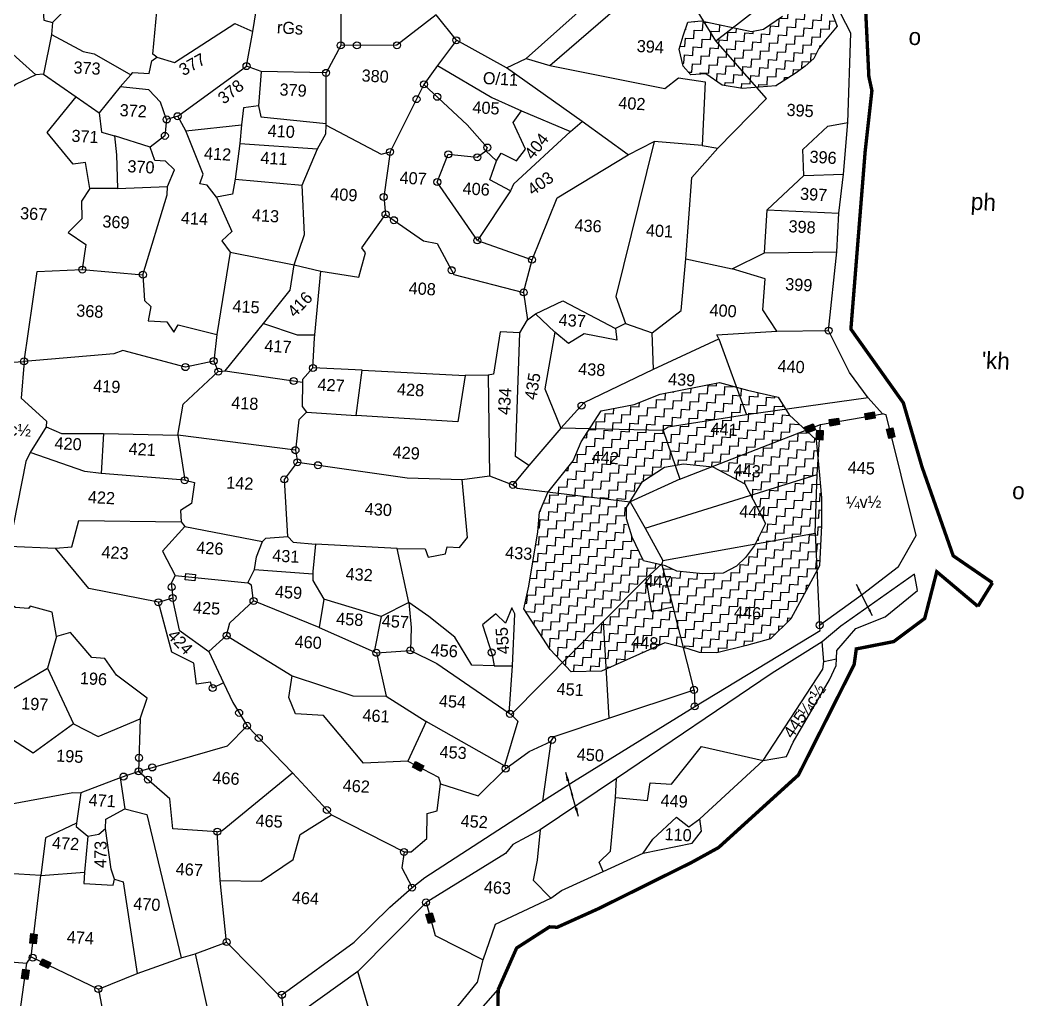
# Model space of a CAD drawing. Header units: metres. Extents: x 284570 to 287176, y 2012665 to 2015723.
# Drawn here: x 286135 to 286896, y 2013858 to 2014600 of the extents above; entities that cross this region are included whole.
import ezdxf
from ezdxf.enums import TextEntityAlignment as Align

# ---------------------------------------------------------------- set-up
doc = ezdxf.new("R2010")
doc.units = ezdxf.units.M
doc.header["$MEASUREMENT"] = 0
for name, color, linetype in [('POLY_HATCH', 12, 'Continuous'), ('POLY_PARCEL', 6, 'Continuous'), ('POLY_ROAD', 30, 'Continuous'), ('POLY_WATER', 4, 'Continuous'), ('SYM_ARROW', 1, 'Continuous'), ('SYM_STONE', 1, 'Continuous'), ('TEXT_MAPIN', 7, 'Continuous'), ('TEXT_MAPOUT', 7, 'Continuous'), ('TEXT_PARCEL', 7, 'Continuous'), ('V_BOUND_LINE', 7, 'Continuous')]:
    doc.layers.add(name, color=color, linetype=linetype)
doc.styles.get("Standard").update_dxf_attribs({"font": 'arial.ttf'})
doc.styles.add('TEXT_MAP', font='')
doc.styles.get('TEXT_MAP').set_extended_font_data('Kruti Dev 050')
doc.dimstyles.get("Standard").update_dxf_attribs({"dimtxt": 0.18, "dimasz": 0.18, "dimexe": 0.18, "dimexo": 0.0625, "dimgap": 0.09, "dimtad": 0, "dimtih": 1, "dimtoh": 1, "dimdec": 4, "dimzin": 0, "dimdsep": 46, "dimtxsty": 'Standard', "dimcen": 0.09, "dimadec": 0, "dimazin": 0, "dimtfac": 1, "dimtdec": 4, "dimtofl": 0, "dimtmove": 0, "dimatfit": 3, "dimfxl": 0, "dimtolj": 1, "dimtzin": 0, "dimarcsym": 0})
pattern_1 = [(0, (284403.845, 2012089.4384), (6.487765, 6.487765), [6.487765, -6.487765]), (90, (284410.333, 2012089.4384), (-6.487765, 6.487765), [6.487765, -6.487765])]

# ---------------------------------------------------------------- blocks, each defined once
blk = doc.blocks.new('STONE')
blk.add_circle((0, 0), 0.851)
blk = doc.blocks.new('STONESQUARE')
blk.add_lwpolyline([(-0.7, 0.48), (0.7, 0.48), (0.7, -0.48), (-0.7, -0.48)], close=True)
blk = doc.blocks.new('STONESQUAREFILLED')
blk.add_hatch(color=256).paths.add_polyline_path([(0.7, -0.48), (0.7, 0.48), (-0.7, 0.48), (-0.7, -0.48)])
blk.add_lwpolyline([(-0.7, 0.48), (0.7, 0.48), (0.7, -0.48), (-0.7, -0.48)], close=True)
blk = doc.blocks.new('TEXTDOUBLEARROW')
for points in [[(-6.63, 0.01), (0.2, 0.01)], [(6.25, 0.01), (-0.58, 0.01)]]:
    blk.add_leader(points, dimstyle='Standard', override={"dimtxt": 2.5, "dimasz": 2.5, "dimexe": 1.25, "dimexo": 0.625, "dimgap": 0.625, "dimtad": 1, "dimtih": 0, "dimtoh": 0, "dimzin": 8, "dimcen": 2.5, "dimtofl": 1})
blk = doc.blocks.new('6521')
at = {"layer": 'POLY_HATCH'}
h = blk.add_hatch(dxfattribs=at)
h.set_pattern_fill('ZIGZAG', color=256, scale=51.90212, style=0)
h.set_pattern_definition(pattern_1)
h.paths.add_polyline_path([(286636.66, 2014642.47), (286626.57, 2014640.98), (286623.58, 2014630.14), (286620.96, 2014619.67), (286624.7, 2014606.97), (286631.05, 2014600.62), (286642.65, 2014602.11), (286655.73, 2014593.89), (286671.44, 2014592.4), (286696.87, 2014595.76), (286712.15, 2014606.86), (286718.56, 2014612.2), (286724.91, 2014618.55), (286728.28, 2014626.4), (286733.14, 2014633.13), (286741.37, 2014644.34), (286729.4, 2014670.87), (286722.67, 2014668.26), (286716.31, 2014664.52), (286709.21, 2014659.29), (286699.11, 2014649.57), (286680.96, 2014635.73)])
h = blk.add_hatch(dxfattribs=at)
h.set_pattern_fill('ZIGZAG', color=256, scale=51.90212, style=0)
h.set_pattern_definition(pattern_1)
h.paths.add_polyline_path([(286533.26, 2014242.66), (286528.72, 2014200.64), (286527.79, 2014195.99), (286525.93, 2014182.98), (286547.79, 2014152.76), (286565, 2014136.5), (286588.26, 2014138.35), (286635.7, 2014162.99), (286664.81, 2014157.02), (286676.16, 2014157.41), (286698.52, 2014164.53), (286716.66, 2014170.57), (286731.55, 2014186.84), (286751.08, 2014228.68), (286751.08, 2014259.82), (286749.69, 2014281.2), (286747.36, 2014298.4), (286743.17, 2014325.35), (286721.31, 2014343.48), (286712.01, 2014356.5), (286688.29, 2014360.68), (286666.43, 2014365.33), (286621.31, 2014353.71), (286601.78, 2014344.88), (286576.66, 2014338.37), (286562.71, 2014313.73), (286557.45, 2014298.9), (286539.31, 2014273.33), (286533.73, 2014257.99)])
h.paths.add_polyline_path([(286611.55, 2014285.85), (286627.83, 2014297.93), (286642.24, 2014301.18), (286665.04, 2014300.26), (286690.15, 2014288.63), (286707.83, 2014258.89), (286698.13, 2014236.49), (286682.09, 2014219.31), (286661.78, 2014217.52), (286641.78, 2014218.45), (286632.94, 2014222.17), (286615.73, 2014224.96), (286601.12, 2014251.38), (286600.38, 2014265.39)], flags=16)
for points in [[(286729.4, 2014670.87), (286741.37, 2014644.34), (286733.14, 2014633.13), (286728.28, 2014626.4), (286724.91, 2014618.55), (286718.56, 2014612.2), (286711.83, 2014606.6), (286705.1, 2014601.74), (286696.87, 2014595.76), (286671.44, 2014592.4), (286655.73, 2014593.89), (286642.65, 2014602.11), (286631.05, 2014600.62), (286624.7, 2014606.97), (286620.96, 2014619.67), (286623.58, 2014630.14), (286626.57, 2014640.98), (286636.66, 2014642.47), (286675.93, 2014636.49), (286684.9, 2014638.73), (286699.11, 2014649.57)], [(286562.71, 2014313.73), (286576.66, 2014338.37), (286601.78, 2014344.88), (286621.31, 2014353.71), (286666.43, 2014365.33), (286688.29, 2014360.68), (286712.01, 2014356.5), (286721.31, 2014343.48), (286743.17, 2014325.35), (286747.36, 2014298.4), (286749.69, 2014281.2), (286751.08, 2014259.82), (286751.08, 2014228.68), (286731.55, 2014186.84), (286716.66, 2014170.57), (286698.52, 2014164.53), (286676.16, 2014157.41), (286662.67, 2014156.95), (286653.84, 2014159.27), (286635.7, 2014162.99), (286588.26, 2014138.35), (286565, 2014136.5), (286547.79, 2014152.76), (286525.93, 2014182.98), (286527.79, 2014195.99), (286528.72, 2014200.64), (286533.26, 2014242.66), (286533.73, 2014257.99), (286539.31, 2014273.33), (286557.45, 2014298.9), (286562.71, 2014313.73)], [(286615.73, 2014224.96), (286605.97, 2014242.62), (286600.85, 2014256.56), (286600.38, 2014265.39), (286611.55, 2014285.85), (286627.83, 2014297.93), (286642.24, 2014301.18), (286665.04, 2014300.26), (286690.15, 2014288.63), (286707.83, 2014258.89), (286700.38, 2014241.69), (286693.87, 2014231.93), (286687.36, 2014224.96), (286677.59, 2014218.91), (286661.78, 2014217.52), (286641.78, 2014218.45), (286632.94, 2014222.17), (286615.73, 2014224.96)]]:
    blk.add_lwpolyline(points, dxfattribs=at)
at = {"layer": 'POLY_PARCEL'}
for points in [[(286219.83, 2014590.98), (286216.83, 2014593.31), (286218.46, 2014642.84), (286229.13, 2014647.18), (286229.8, 2014697.19)], [(286599.95, 2014702.17), (286503.93, 2014605.96)], [(286648.76, 2014627.69), (286721.7, 2014691.6)], [(286175.08, 2014686.52), (286182.76, 2014659.18), (286190.43, 2014659.18), (286190.1, 2014640.17), (286180.75, 2014631.84), (286150.39, 2014626.84), (286138.38, 2014613.17)], [(286522.39, 2014601.68), (286608.86, 2014685.36)], [(286648.76, 2014627.69), (286608.86, 2014685.36)], [(286123.27, 2014678.87), (286131.61, 2014614.52), (286138.38, 2014613.17)], [(286449.47, 2014616.99), (286432.83, 2014635.6), (286403.97, 2014610.57), (286360.81, 2014608.08)], [(286655.01, 2014545.44), (286690.3, 2014585.64), (286648.76, 2014627.69)], [(286219.83, 2014590.98), (286233.85, 2014587.64), (286278.55, 2014620.32), (286292.66, 2014614.89)], [(286138.38, 2014613.17), (286138.05, 2014603.83)], [(286449.47, 2014616.99), (286435.95, 2014596.89)], [(286489.03, 2014597.88), (286449.47, 2014616.99)], [(286037.5, 2014601.39), (286065.2, 2014603.06), (286101.23, 2014593.39), (286127.7, 2014572.16)], [(286138.05, 2014603.83), (286133.71, 2014573.16)], [(286138.05, 2014603.83), (286163.07, 2014592.16), (286171.75, 2014590.83), (286200.63, 2014576.34)], [(286489.03, 2014597.88), (286503.93, 2014605.96)], [(286503.93, 2014605.96), (286522.39, 2014601.68)], [(286435.95, 2014596.89), (286426.38, 2014581.73)], [(286435.95, 2014596.89), (286479.14, 2014574.48), (286502.39, 2014565.57)], [(286549.71, 2014559.98), (286489.03, 2014597.88)], [(286522.39, 2014601.68), (286611.75, 2014588.83), (286621.65, 2014597.73), (286642.42, 2014595.75), (286642.82, 2014546.81)], [(286200.63, 2014576.34), (286202.15, 2014578.31), (286214.83, 2014578.31), (286216.16, 2014587.97), (286219.83, 2014590.98)], [(286238.52, 2014546.63), (286289.25, 2014588.07)], [(286300.75, 2014584.67), (286300.25, 2014557.96)], [(286352.94, 2014547.4), (286350.7, 2014586.32)], [(286426.38, 2014581.73), (286403.3, 2014528.35)], [(286426.38, 2014581.73), (286461.34, 2014552.4), (286477.82, 2014535.93), (286476.83, 2014533.29)], [(286127.7, 2014572.16), (286112.9, 2014564.35), (286110.23, 2014561.69)], [(286133.71, 2014573.16), (286127.7, 2014572.16)], [(286133.71, 2014573.16), (286159.73, 2014557.19)], [(286193.14, 2014566.64), (286200.63, 2014576.34)], [(286193.14, 2014566.64), (286178.08, 2014545.85)], [(286230.18, 2014543.63), (286224.84, 2014556.63), (286215.16, 2014565.64), (286193.14, 2014566.64)], [(286485.41, 2014526.04), (286488.7, 2014532.3), (286500.91, 2014527.03), (286507.17, 2014536.26), (286496.62, 2014556.36), (286502.39, 2014565.57)], [(286502.39, 2014565.57), (286541.13, 2014551.74)], [(286722.37, 2014528.04), (286720.39, 2014548.14), (286738.53, 2014566.92), (286753.91, 2014570.83)], [(286174.08, 2014487.17), (286169.74, 2014507.18), (286160.4, 2014505.18), (286139.04, 2014528.52), (286159.73, 2014557.19)], [(286159.73, 2014557.19), (286178.08, 2014545.85)], [(286300.25, 2014557.96), (286288.71, 2014555.99), (286288.05, 2014542.81)], [(286300.25, 2014557.96), (286302.56, 2014549.73), (286352.94, 2014547.4)], [(286541.13, 2014551.74), (286549.71, 2014559.98)], [(286586.31, 2014536.26), (286549.71, 2014559.98)], [(286541.13, 2014551.74), (286499.59, 2014508.9), (286497.61, 2014503.63)], [(286178.08, 2014545.85), (286180.75, 2014531.18), (286190.76, 2014528.85)], [(286230.18, 2014543.63), (286229.51, 2014530.96), (286218.78, 2014521.51)], [(286238.52, 2014546.63), (286230.18, 2014543.63)], [(286245.52, 2014535.63), (286238.52, 2014546.63)], [(286245.52, 2014535.63), (286288.05, 2014542.81)], [(286288.05, 2014542.81), (286287.39, 2014528.31)], [(286347.41, 2014527.65), (286353.01, 2014539.51), (286353.01, 2014546.1)], [(286353.01, 2014546.1), (286352.94, 2014547.4)], [(286353.01, 2014546.1), (286396.54, 2014526.33), (286403.3, 2014528.35)], [(286605.88, 2014547.8), (286583.1, 2014427), (286591.67, 2014406.57)], [(286586.31, 2014536.26), (286605.88, 2014547.8)], [(286642.82, 2014546.81), (286605.88, 2014547.8)], [(286635.2, 2014458.87), (286636.22, 2014521.72), (286655.01, 2014545.44)], [(286642.82, 2014546.81), (286655.01, 2014545.44)], [(286271.89, 2014486.13), (286264.21, 2014494.95), (286258.54, 2014495.62), (286260.54, 2014503.28), (286245.52, 2014535.63)], [(286474.2, 2014464.09), (286440.89, 2014507.26), (286448.15, 2014529.01), (286470.57, 2014528.02), (286476.83, 2014533.29)], [(286476.83, 2014533.29), (286485.41, 2014526.04)], [(286517.04, 2014451.64), (286533.55, 2014500.34), (286586.31, 2014536.26)], [(286218.78, 2014521.51), (286190.76, 2014528.85)], [(286190.76, 2014528.85), (286193.09, 2014514.18), (286195.43, 2014488.5)], [(286287.39, 2014528.31), (286285.41, 2014500.63)], [(286287.39, 2014528.31), (286347.41, 2014527.65)], [(286337.18, 2014498.98), (286347.41, 2014527.65)], [(286403.3, 2014528.35), (286400.33, 2014493.42), (286402.5, 2014480.16)], [(286497.61, 2014503.63), (286481.12, 2014511.21), (286485.41, 2014526.04)], [(286695.6, 2014500.17), (286722.37, 2014528.04)], [(286722.37, 2014528.04), (286752.78, 2014530.71)], [(286233.8, 2014492.17), (286238.47, 2014505.18), (286231.13, 2014511.51), (286222.79, 2014511.51), (286218.78, 2014521.51)], [(286497.61, 2014503.63), (286474.2, 2014464.09)], [(286285.41, 2014500.63), (286284.09, 2014489.09), (286271.89, 2014486.13)], [(286285.41, 2014500.63), (286337.18, 2014498.98)], [(286334.49, 2014437.5), (286341.01, 2014461.18), (286337.18, 2014498.98)], [(286695.27, 2014466.89), (286695.6, 2014500.17)], [(286695.6, 2014500.17), (286750.77, 2014500.68)], [(286174.08, 2014487.17), (286168.4, 2014477.17), (286169.4, 2014463.5), (286159.4, 2014452.49), (286173.41, 2014444.16), (286171.8, 2014424.61)], [(286195.43, 2014488.5), (286174.08, 2014487.17)], [(286195.43, 2014488.5), (286233.8, 2014492.17)], [(286218.62, 2014423.29), (286233.8, 2014485.84), (286233.8, 2014492.17)], [(286271.89, 2014486.13), (286285.08, 2014460.42), (286277.83, 2014452.85), (286284.75, 2014444.28)], [(286355.26, 2014433.8), (286384.6, 2014430.83), (286388.89, 2014449.62), (286385.69, 2014453.47), (286402.5, 2014480.16)], [(286402.5, 2014480.16), (286432.84, 2014461.38), (286443.39, 2014460.06), (286457.57, 2014437), (286511.98, 2014426.12)], [(286695.27, 2014466.89), (286750.97, 2014470.91)], [(286474.2, 2014464.09), (286517.04, 2014451.64)], [(286671.2, 2014453.38), (286695.27, 2014466.89)], [(286612.45, 2014400.55), (286633.88, 2014419), (286635.2, 2014458.87)], [(286635.2, 2014458.87), (286671.2, 2014453.38)], [(286511.98, 2014426.12), (286517.04, 2014451.64)], [(286708.13, 2014407.25), (286696.59, 2014423.06), (286696.92, 2014447.12), (286671.2, 2014453.38)], [(286284.75, 2014444.28), (286278.09, 2014380.46)], [(286284.75, 2014444.28), (286334.49, 2014437.5)], [(286313.38, 2014391.04), (286332.51, 2014417.73), (286334.49, 2014437.5)], [(286334.49, 2014437.5), (286355.26, 2014433.8)], [(286353.37, 2014384.46), (286355.26, 2014433.8)], [(286131.11, 2014351.57), (286137.17, 2014421.31), (286171.8, 2014424.61)], [(286171.8, 2014424.61), (286218.62, 2014423.29)], [(286511.98, 2014426.12), (286516.08, 2014405.1)], [(286218.62, 2014423.29), (286220.93, 2014403.52), (286226.2, 2014399.23), (286224.56, 2014388.03), (286239.06, 2014388.03), (286245, 2014380.45), (286247.97, 2014386.38), (286278.09, 2014380.46)], [(286522.09, 2014410.19), (286542.54, 2014421.39), (286584.09, 2014402.28)], [(286516.08, 2014405.1), (286522.09, 2014410.19)], [(286537.59, 2014397.01), (286522.09, 2014410.19)], [(286708.13, 2014407.25), (286748.06, 2014409.96)], [(286510.8, 2014394.88), (286516.08, 2014405.1)], [(286584.09, 2014402.28), (286585.74, 2014393.38), (286560.34, 2014397.01), (286548.8, 2014388.77), (286537.59, 2014397.01)], [(286591.67, 2014406.57), (286584.09, 2014402.28)], [(286591.67, 2014406.57), (286612.45, 2014400.55)], [(286663.9, 2014398.79), (286662.3, 2014401.97), (286708.13, 2014407.25)], [(286510.8, 2014394.88), (286495.63, 2014394.88), (286492.33, 2014361.93), (286488.38, 2014360.94)], [(286523.43, 2014293.34), (286512.78, 2014299.65), (286510.8, 2014394.88)], [(286537.59, 2014397.01), (286532.56, 2014353.03), (286546.52, 2014323.33)], [(286615.1, 2014372.76), (286612.45, 2014400.55)], [(286615.1, 2014372.76), (286663.9, 2014398.79)], [(286663.9, 2014398.79), (286688.45, 2014341.78)], [(286286.01, 2014353.07), (286313.38, 2014391.04)], [(286313.38, 2014391.04), (286339.76, 2014383.79), (286353.37, 2014384.46)], [(286278.09, 2014380.46), (286276.77, 2014360.03)], [(286353.37, 2014358.96), (286353.28, 2014382.06), (286353.37, 2014384.46)], [(286546.52, 2014323.33), (286563.33, 2014344.09), (286615.1, 2014372.76)], [(286276.77, 2014360.03), (286255.34, 2014354.1), (286206.54, 2014364.31), (286199.61, 2014361.35), (286131.11, 2014351.57)], [(286276.77, 2014360.03), (286280.73, 2014352.08)], [(286353.37, 2014358.96), (286345.78, 2014349.74), (286345.89, 2014347.49)], [(286391.29, 2014359.29), (286353.37, 2014358.96)], [(286470.57, 2014359.63), (286466.94, 2014323.71), (286388.65, 2014324.36)], [(286388.65, 2014324.36), (286391.29, 2014359.29)], [(286391.29, 2014359.29), (286470.57, 2014359.63)], [(286488.38, 2014360.94), (286470.57, 2014359.63)], [(286488.38, 2014360.94), (286493.63, 2014283.72)], [(286781.3, 2014360.05), (286688.45, 2014341.78)], [(286103.7, 2014348.42), (286131.11, 2014351.57)], [(286131.11, 2014351.57), (286130.48, 2014323.24), (286150.95, 2014306.56), (286150.95, 2014302.15)], [(286255.27, 2014325.53), (286280.73, 2014352.08)], [(286280.73, 2014352.08), (286286.01, 2014353.07)], [(286286.01, 2014353.07), (286345.89, 2014347.49)], [(286345.89, 2014347.49), (286346.77, 2014328.98), (286350.4, 2014324.69)], [(286745.82, 2014337.5), (286792.96, 2014348.4)], [(286688.45, 2014341.78), (286628.95, 2014328.93), (286625.32, 2014325.96)], [(286640.16, 2014289.39), (286745.82, 2014337.5)], [(286745.49, 2014298.94), (286745.82, 2014337.5)], [(286252.43, 2014301.43), (286255.27, 2014325.53)], [(286350.4, 2014324.69), (286344.79, 2014318.43), (286343.47, 2014295.04)], [(286350.4, 2014324.69), (286388.65, 2014324.36)], [(286625.32, 2014325.96), (286546.52, 2014323.33)], [(286625.32, 2014325.96), (286640.16, 2014289.39)], [(286546.52, 2014323.33), (286523.43, 2014293.34)], [(286150.95, 2014302.15), (286139.61, 2014281.69)], [(286150.95, 2014302.15), (286162.95, 2014297.85), (286195.26, 2014299.5)], [(286195.26, 2014299.5), (286252.43, 2014301.43)], [(286343.47, 2014295.04), (286252.43, 2014301.43)], [(286252.43, 2014301.43), (286259.68, 2014267.16)], [(286195.26, 2014299.5), (286195.22, 2014268.61)], [(286343.47, 2014295.04), (286345.45, 2014285.81)], [(286523.43, 2014293.34), (286512.1, 2014277.78)], [(286615.48, 2014250.09), (286745.49, 2014298.94)], [(286746.39, 2014253.71), (286745.49, 2014298.94)], [(286341.28, 2014228.42), (286336.18, 2014272.1), (286345.45, 2014285.81)], [(286345.45, 2014285.81), (286430.53, 2014278.56), (286472.86, 2014279.76)], [(286640.16, 2014289.39), (286602.95, 2014269.86)], [(286139.61, 2014281.69), (286136.78, 2014274.76), (286127.64, 2014208.97), (286163.23, 2014209.29)], [(286195.22, 2014268.61), (286182.4, 2014269.51), (286139.61, 2014281.69)], [(286425.98, 2014223.92), (286447.41, 2014224.91), (286450.05, 2014218.65), (286463.24, 2014221.94), (286464.23, 2014227.22), (286473.79, 2014227.22), (286479.45, 2014235.28), (286472.86, 2014279.76)], [(286472.86, 2014279.76), (286493.63, 2014283.72)], [(286493.63, 2014283.72), (286512.1, 2014277.78)], [(286512.1, 2014277.78), (286515.39, 2014275.48), (286602.95, 2014269.86)], [(286602.95, 2014269.86), (286615.48, 2014250.09)], [(286259.68, 2014267.16), (286195.22, 2014268.61)], [(286259.68, 2014267.16), (286267.27, 2014265.84), (286265.95, 2014249.69), (286257.7, 2014243.76), (286258.85, 2014235)], [(286615.48, 2014250.09), (286630.65, 2014226.03)], [(286630.65, 2014226.03), (286746.39, 2014253.71)], [(286746.39, 2014253.71), (286753.85, 2014183.18)], [(286163.23, 2014209.29), (286175.83, 2014211.18), (286179.93, 2014231.64), (286258.85, 2014235)], [(286261.69, 2014231.54), (286245.62, 2014211.71), (286256.33, 2014193.45)], [(286258.85, 2014235), (286261.69, 2014231.54)], [(286261.69, 2014231.54), (286322.17, 2014223.36)], [(286322.17, 2014223.36), (286324.37, 2014226.19), (286341.28, 2014228.42)], [(286341.28, 2014228.42), (286345.79, 2014224.3), (286362.8, 2014223.67)], [(286362.8, 2014223.67), (286362.17, 2014202.58), (286362.26, 2014200.65)], [(286425.98, 2014223.92), (286362.8, 2014223.67)], [(286437.29, 2014182.94), (286425.98, 2014223.92)], [(286629.99, 2014223.58), (286618.34, 2014211.62)], [(286630.65, 2014226.03), (286629.99, 2014223.58)], [(286640.39, 2014190.85), (286629.99, 2014223.58)], [(286317.13, 2014201.64), (286318.07, 2014211.39), (286322.17, 2014223.36)], [(286244.7, 2014172.24), (286190.53, 2014179.8), (286163.23, 2014209.29)], [(286618.34, 2014211.62), (286587.38, 2014176.68)], [(286618.34, 2014211.62), (286624.01, 2014186.44), (286640.39, 2014190.85)], [(286312.72, 2014190.93), (286317.13, 2014201.64)], [(286317.13, 2014201.64), (286362.26, 2014200.65)], [(286362.26, 2014200.65), (286362.48, 2014195.66), (286371.62, 2014181.81)], [(286256.33, 2014193.45), (286253.81, 2014187.47), (286255.5, 2014176.17)], [(286256.33, 2014193.45), (286312.72, 2014190.93)], [(286317.76, 2014177.4), (286315.55, 2014189.36), (286312.72, 2014190.93)], [(286660.11, 2014128.07), (286640.39, 2014190.85)], [(286298.6, 2014149.52), (286300.49, 2014159.6), (286317.76, 2014177.4)], [(286369.41, 2014159.77), (286317.76, 2014177.4)], [(286371.62, 2014181.81), (286369.41, 2014159.77)], [(286416.41, 2014170.87), (286371.62, 2014181.81)], [(286437.29, 2014182.94), (286416.41, 2014170.87)], [(286437.29, 2014182.94), (286439.93, 2014163.83), (286440.45, 2014146.12)], [(286505.55, 2014137.8), (286488.4, 2014137.47), (286473.89, 2014158.23), (286453.12, 2014173.05), (286437.29, 2014182.94)], [(286519.69, 2014138.78), (286519.07, 2014178.66), (286516.43, 2014183.27), (286512.47, 2014171.08), (286504.56, 2014178), (286494.66, 2014168.77), (286503.57, 2014146.36), (286505.55, 2014137.8)], [(286244.7, 2014172.24), (286255.5, 2014176.17)], [(286298.29, 2014113.01), (286290.06, 2014108.66), (286288.17, 2014113.06), (286277.46, 2014110.86), (286274.63, 2014126.91), (286257.3, 2014134.47), (286244.7, 2014172.24)], [(286255.5, 2014176.17), (286256.02, 2014172.68), (286262, 2014151.59), (286285.56, 2014136.56)], [(286416.41, 2014170.87), (286412.76, 2014143.44)], [(286587.38, 2014176.68), (286520.6, 2014101.13)], [(286587.38, 2014176.68), (286595.85, 2014102.57)], [(286758.62, 2014155.57), (286756.57, 2014170.55)], [(286167.81, 2014141.39), (286163.4, 2014159.96), (286146.39, 2014163.74), (286145.13, 2014161.85), (286135.24, 2014161.95), (286125.48, 2014167.3), (286113.83, 2014161.32)], [(286369.41, 2014159.77), (286412.76, 2014143.44)], [(286716.34, 2014076.75), (286758.31, 2014149.58), (286758.62, 2014155.57)], [(286758.62, 2014155.57), (286768.17, 2014158.08)], [(286285.56, 2014136.56), (286298.6, 2014149.52)], [(286298.6, 2014149.52), (286350.67, 2014121.43)], [(286167.81, 2014141.39), (286162.34, 2014116.73)], [(286235.73, 2014081.79), (286240.25, 2014097.95), (286215.68, 2014114.32), (286205.92, 2014126.6), (286195.84, 2014126.91), (286178.52, 2014145.17), (286167.81, 2014141.39)], [(286412.76, 2014143.44), (286414.4, 2014142.82)], [(286414.4, 2014142.82), (286440.45, 2014146.12)], [(286414.4, 2014142.82), (286423.75, 2014109.78)], [(286440.45, 2014146.12), (286461.36, 2014137.14), (286519.1, 2014102.05)], [(286505.55, 2014137.8), (286519.69, 2014138.78)], [(286519.1, 2014102.05), (286519.69, 2014138.78)], [(286285.56, 2014136.56), (286298.29, 2014113.01)], [(286595.85, 2014102.57), (286660.11, 2014128.07)], [(286660.11, 2014128.07), (286661.35, 2014115.36)], [(286127.69, 2014093.44), (286162.34, 2014116.73)], [(286162.34, 2014116.73), (286184.71, 2014075.18)], [(286443.28, 2014060.99), (286409.26, 2014057.53), (286376.5, 2014092.47), (286354.77, 2014092.47), (286349.1, 2014104.75), (286350.67, 2014121.43)], [(286350.67, 2014121.43), (286398.24, 2014108.84), (286423.75, 2014109.78)], [(286298.29, 2014113.01), (286306.16, 2014098.53), (286318.15, 2014081.17)], [(286423.75, 2014109.78), (286455.68, 2014092.22)], [(286520.6, 2014101.13), (286525.96, 2014096.41), (286517.73, 2014061.37)], [(286519.1, 2014102.05), (286520.6, 2014101.13)], [(286552.39, 2014082.11), (286554.59, 2014086.2), (286595.85, 2014102.57)], [(286455.68, 2014092.22), (286443.28, 2014060.99)], [(286517.73, 2014061.37), (286455.68, 2014092.22)], [(286604.35, 2014041.96), (286629.04, 2014041.12), (286630.3, 2014054.65), (286646.99, 2014054.65), (286668.41, 2014084.87), (286716.34, 2014076.75)], [(286184.71, 2014075.18), (286204.23, 2014066.37), (286235.73, 2014081.79)], [(286235.73, 2014081.79), (286236.78, 2014041.43)], [(286236.78, 2014041.43), (286303.98, 2014064.8), (286318.15, 2014081.17)], [(286318.15, 2014081.17), (286355.01, 2014046.86)], [(286518.78, 2014059.36), (286536.01, 2014073.61), (286552.39, 2014082.11)], [(286552.39, 2014082.11), (286548.58, 2014035.88)], [(286184.71, 2014075.18), (286155.1, 2014050.94), (286129.47, 2014065.42)], [(286517.73, 2014061.37), (286518.78, 2014059.36)], [(286443.28, 2014060.99), (286467.53, 2014049.98), (286469.45, 2014044.81)], [(286469.45, 2014044.81), (286498.75, 2014037.25), (286518.78, 2014059.36)], [(286604.35, 2014041.96), (286604.24, 2014056.54)], [(286299.84, 2013998.47), (286303.62, 2013999.53), (286355.01, 2014046.86)], [(286355.01, 2014046.86), (286386.82, 2014016.32)], [(286236.78, 2014041.43), (286222.92, 2014035.76)], [(286299.84, 2013998.47), (286265.5, 2013998.78), (286261.98, 2014021.6), (286236.78, 2014041.43)], [(286444.26, 2013990.98), (286449.61, 2013991.3), (286461.26, 2014002.31), (286460.32, 2014021.52), (286467.88, 2014024.03), (286469.45, 2014044.81)], [(286598.18, 2013984.44), (286594.58, 2013991.59), (286602.77, 2014000.41), (286604.35, 2014041.96)], [(286222.92, 2014035.76), (286193.31, 2014022.54)], [(286222.92, 2014035.76), (286227.88, 2014012.02)], [(286627.99, 2014000.43), (286635.02, 2014011.53), (286652.03, 2014029.47), (286662.11, 2014022.54), (286670.12, 2014029.08)], [(286130.53, 2014008.59), (286187.22, 2014022.44), (286193.31, 2014022.54)], [(286193.31, 2014022.54), (286191.31, 2013998.86)], [(286304.25, 2013961.01), (286335.75, 2013962.39), (286359.37, 2013980.33), (286363.78, 2013999.85), (286386.82, 2014016.32)], [(286386.82, 2014016.32), (286444.26, 2013990.98)], [(286213.71, 2013995.97), (286213.71, 2014003.21), (286227.88, 2014012.02)], [(286227.88, 2014012.02), (286244.89, 2014008.56), (286277.45, 2013899.88)], [(286547.96, 2014013.86), (286547.02, 2013990.34), (286544.82, 2013974.91), (286558.98, 2013961.85)], [(286191.31, 2013998.86), (286168.11, 2013986.34), (286166.15, 2013957.25)], [(286191.31, 2013998.86), (286191.1, 2013996.41), (286200.55, 2013989.49)], [(286200.55, 2013989.49), (286209.06, 2013991.38), (286213.71, 2013995.97)], [(286222.84, 2013957.57), (286220.01, 2013965.12), (286213.71, 2013995.97)], [(286304.25, 2013961.01), (286299.84, 2013998.47)], [(286200.55, 2013989.49), (286199.53, 2013961.66)], [(286444.26, 2013990.98), (286443.31, 2013978.71), (286451.95, 2013963.91)], [(286166.15, 2013957.25), (286199.53, 2013961.66)], [(286199.53, 2013961.66), (286199.53, 2013952.84), (286222.21, 2013952.84), (286222.84, 2013957.57)], [(286311.78, 2013914.05), (286304.25, 2013961.01)], [(286166.15, 2013957.25), (286131.89, 2013957.38), (286130.82, 2013941.44), (286115.39, 2013932.95), (286110.63, 2013893.77)], [(286162.36, 2013894.14), (286166.15, 2013957.25)], [(286222.84, 2013957.57), (286229.77, 2013955.99), (286244.48, 2013886)], [(286463.36, 2013953.1), (286471.69, 2013928.2), (286509.73, 2013911.34)], [(286288.16, 2013903.66), (286311.78, 2013914.05)], [(286311.78, 2013914.05), (286353.36, 2013876.27), (286356.56, 2013875.9)], [(286244.48, 2013886), (286277.45, 2013899.88)], [(286277.45, 2013899.88), (286288.16, 2013903.66)], [(286288.16, 2013903.66), (286320.62, 2013788.22)], [(286110.63, 2013893.77), (286140.24, 2013889.67), (286159.21, 2013889.11)], [(286159.21, 2013889.11), (286162.36, 2013894.14)], [(286162.36, 2013894.14), (286215.28, 2013872.42)], [(286456.13, 2013779.14), (286413.85, 2013897.18)], [(286099.17, 2013744.52), (286107.86, 2013782.22), (286142.51, 2013784.11), (286155.12, 2013840.63), (286159.21, 2013889.11)], [(286215.28, 2013872.42), (286244.48, 2013886)], [(286215.28, 2013872.42), (286238.01, 2013779.73)]]:
    blk.add_lwpolyline(points, dxfattribs=at)
at = {"layer": 'POLY_ROAD'}
for points in [[(286753.91, 2014570.83), (286752.34, 2014639.58), (286722.51, 2014690.23), (286721.7, 2014691.6)], [(286752.78, 2014530.71), (286753.91, 2014570.83)], [(286750.77, 2014500.68), (286752.78, 2014530.71)], [(286750.97, 2014470.91), (286750.77, 2014500.68)], [(286748.06, 2014409.96), (286750.97, 2014470.91)], [(286781.3, 2014360.05), (286765.78, 2014378.58), (286748.06, 2014409.96)], [(286792.96, 2014348.4), (286781.3, 2014360.05)], [(286753.85, 2014183.18), (286785.56, 2014208.86), (286812.02, 2014231.72), (286824.13, 2014256.37), (286795.88, 2014347.72), (286792.96, 2014348.4)], [(286768.17, 2014158.08), (286768.17, 2014164.58), (286781.77, 2014182.17), (286803.83, 2014192.32), (286827.64, 2014214.11), (286824.64, 2014226.5), (286770.23, 2014183.33), (286756.57, 2014170.55)], [(286661.35, 2014115.36), (286754.52, 2014179.14), (286753.85, 2014183.18)], [(286756.57, 2014170.55), (286719.32, 2014144.2), (286604.24, 2014056.54)], [(286716.34, 2014076.75), (286734.14, 2014080.94), (286738.57, 2014092.22), (286763.77, 2014141.59), (286768.17, 2014152.99), (286768.17, 2014158.08)], [(286548.58, 2014035.88), (286571.42, 2014052.38), (286661.35, 2014115.36)], [(286670.12, 2014029.08), (286716.34, 2014076.75)], [(286604.24, 2014056.54), (286547.96, 2014013.86)], [(286451.95, 2013963.91), (286461.43, 2013972.28), (286547.09, 2014034.81), (286548.58, 2014035.88)], [(286627.99, 2014000.43), (286665.32, 2014010.09), (286671.92, 2014019.68), (286670.12, 2014029.08)], [(286547.96, 2014013.86), (286527.56, 2014001.27), (286522.36, 2013994.27), (286463.36, 2013953.1)], [(286598.18, 2013984.44), (286627.99, 2014000.43)], [(286558.98, 2013961.85), (286566.98, 2013968.25), (286598.18, 2013984.44)], [(286356.56, 2013875.9), (286409.94, 2013919.37), (286435.81, 2013948), (286451.95, 2013963.91)], [(286509.73, 2013911.34), (286517.73, 2013939.32), (286558.98, 2013961.85)], [(286463.36, 2013953.1), (286413.85, 2013897.18)], [(286492.94, 2013787.22), (286475.7, 2013829.49), (286476.1, 2013852.27), (286506.33, 2013894.15), (286509.73, 2013911.34)], [(286413.85, 2013897.18), (286373.05, 2013864.2), (286377.62, 2013814.07), (286371.62, 2013797.88)], [(286510.12, 2013873.56), (286522.58, 2013889.32)], [(286355.88, 2013800.27), (286364.4, 2013827.84), (286356.56, 2013875.9)]]:
    blk.add_lwpolyline(points, dxfattribs=at)
at = {"layer": 'POLY_WATER'}
for points in [[(286292.66, 2014614.89), (286297.34, 2014661.72)], [(286357.4, 2014662.57), (286360.81, 2014608.08)], [(286289.25, 2014588.07), (286292.66, 2014614.89)], [(286360.81, 2014608.08), (286350.7, 2014586.32)], [(286300.75, 2014584.67), (286289.25, 2014588.07)], [(286350.7, 2014586.32), (286300.75, 2014584.67)]]:
    blk.add_lwpolyline(points, dxfattribs=at)
at = {"layer": 'V_BOUND_LINE', "const_width": 2.6}
for points in [[(286884.84, 2014223.26), (286853.5, 2014242.26), (286825.65, 2014309.33), (286808.57, 2014357.63), (286765.08, 2014412.06), (286768.37, 2014549.52), (286770.92, 2014596.28), (286767.98, 2014606.86), (286762.68, 2014657.48)], [(286522.58, 2013889.32), (286534.94, 2013921.99), (286559.33, 2013939.69), (286565.21, 2013939.69), (286596.62, 2013956.03), (286665.78, 2013995.38), (286685.77, 2014007.91), (286744.04, 2014067.15), (286782.08, 2014154.39), (286783.06, 2014166.53), (286811.47, 2014173.78), (286834.3, 2014192.92), (286841.55, 2014229.33), (286874.66, 2014204.47)], [(286874.66, 2014204.47), (286884.84, 2014223.26)], [(286558.68, 2013839.55), (286528.19, 2013847.78), (286523.4, 2013866.27), (286522.58, 2013889.32)]]:
    blk.add_lwpolyline(points, dxfattribs=at)
at = {"layer": 'SYM_ARROW'}
for p, xscale, yscale, zscale, rotation in [((286787.3, 2014204.01), 2.126243012459674, 2.126243012459674, 2.126243012459674, 300.516095838329), ((286570.96, 2014041.99), 2.758781603176121, 2.758781603176121, 2.758781603176121, 289.5690698272293)]:
    blk.add_blockref('TEXTDOUBLEARROW', p, dxfattribs=dict(at, xscale=xscale, yscale=yscale, zscale=zscale, rotation=rotation))
at = {"layer": 'SYM_STONE', "xscale": 3.163576693962201, "yscale": 3.163576693962201, "zscale": 3.163576693962201}
for p in [(286449.47, 2014616.99), (286360.81, 2014608.08), (286373.18, 2014608.8), (286403.97, 2014610.57), (286289.25, 2014588.07), (286350.7, 2014586.32), (286426.38, 2014581.73), (286421.32, 2014570.02), (286437.12, 2014572.72), (286238.52, 2014546.63), (286230.18, 2014543.63), (286229.51, 2014530.96), (286477.82, 2014535.93), (286403.3, 2014528.35), (286448.15, 2014529.01), (286470.57, 2014528.02), (286440.89, 2014507.26), (286400.33, 2014493.42), (286402.5, 2014480.16), (286409.18, 2014476.03), (286474.2, 2014464.09), (286517.04, 2014451.64), (286455.67, 2014440.09), (286171.8, 2014424.61), (286218.62, 2014423.29), (286511.98, 2014426.12), (286748.06, 2014409.96), (286276.77, 2014360.03), (286255.34, 2014354.1), (286353.37, 2014358.96), (286131.11, 2014351.57), (286280.73, 2014352.08), (286339.04, 2014348.13), (286561.36, 2014341.65), (286343.47, 2014295.04), (286345.45, 2014285.81), (286361.4, 2014284.45), (286512.1, 2014277.78), (286336.18, 2014272.1), (286259.68, 2014267.16), (286254.26, 2014184.5), (286753.85, 2014183.18), (286255.5, 2014176.17), (286317.76, 2014177.4), (286244.7, 2014172.24), (286298.6, 2014149.52), (286440.45, 2014146.12), (286502.9, 2014148.03), (286414.4, 2014142.82), (286660.11, 2014128.07), (286661.35, 2014115.36), (286290.06, 2014108.66), (286519.71, 2014101.67), (286311.54, 2014090.74), (286553.12, 2014083.47), (286318.15, 2014081.17), (286327.73, 2014072.26), (286518.78, 2014059.36), (286236.51, 2014051.88), (286247.07, 2014045.01), (286225.51, 2014036.82), (286236.78, 2014041.43), (286244.29, 2014035.52), (286383.12, 2014019.88), (286299.84, 2013998.47), (286444.26, 2013990.98), (286451.95, 2013963.91), (286463.36, 2013953.1), (286311.78, 2013914.05), (286163.46, 2013893.69), (286356.56, 2013875.9), (286215.28, 2013872.42)]:
    blk.add_blockref('STONE', p, dxfattribs=at)
at = {"layer": 'SYM_STONE'}
for name, p, xscale, yscale, zscale, rotation in [('STONESQUAREFILLED', (286783.57, 2014346.22), 5.190211988408473, 5.190211988408473, 5.190211988408473, 13.0153538099501), ('STONESQUAREFILLED', (286756.32, 2014339.93), 5.190211988408475, 5.190211988408475, 5.190211988408475, 13.01535380995183), ('STONESQUAREFILLED', (286737.99, 2014333.93), 5.190211988408475, 5.190211988408475, 5.190211988408475, 24.4826922817199), ('STONESQUAREFILLED', (286745.75, 2014329.26), 5.190211988408474, 5.190211988408474, 5.190211988408474, 269.5275072551481), ('STONESQUAREFILLED', (286800.17, 2014333.86), 5.190211988408473, 5.190211988408473, 5.190211988408473, 287.1833092506711), ('STONESQUARE', (286268.17, 2014192.92), 5.190211988408475, 5.190211988408475, 5.190211988408475, 357.4426775057478), ('STONESQUAREFILLED', (286451.39, 2014057.31), 5.190211988408474, 5.190211988408474, 5.190211988408474, 335.5702236063593), ('STONESQUAREFILLED', (286467.33, 2013941.21), 5.190211988408475, 5.190211988408475, 5.190211988408475, 288.4944766046693), ('STONESQUAREFILLED', (286163.21, 2013908.27), 5.190211988408474, 5.190211988408474, 5.190211988408474, 86.5671011451043), ('STONESQUAREFILLED', (286173.42, 2013889.6), 5.190211988408474, 5.190211988408474, 5.190211988408474, 337.6845692749661), ('STONESQUAREFILLED', (286158.49, 2013880.58), 5.190211988408474, 5.190211988408474, 5.190211988408474, 265.1716248975343)]:
    blk.add_blockref(name, p, dxfattribs=dict(at, xscale=xscale, yscale=yscale, zscale=zscale, rotation=rotation))
at = {"layer": 'TEXT_MAPIN', "style": 'TEXT_MAP'}
blk.add_text('rGs', height=9.342, dxfattribs=at).set_placement((286310.98, 2014614.6))
blk.add_text('¼c½', height=9.342, dxfattribs=at).set_placement((286125.85, 2014293.99), align=Align.CENTER)
for s, rotation, p in [('¼v½', 4.56807, (286782.71, 2014275.09)), ('¼c½', 59.33275, (286754.96, 2014122.67))]:
    blk.add_text(s, height=9.342, rotation=rotation, dxfattribs=at).set_placement(p, align=Align.CENTER)
at = {"layer": 'TEXT_MAPOUT', "style": 'TEXT_MAP'}
for s, height, p in [('o', 12.98, (286796.82, 2014633.18)), ('ph', 12.976, (286851.8, 2014509.06)), ("'kh", 12.976, (286866.99, 2014387.6)), ('o', 12.98, (286896.06, 2014288.58))]:
    blk.add_text(s, height=height, dxfattribs=at).set_placement(p)
at = {"layer": 'TEXT_PARCEL', "style": 'TEXT_MAP'}
for s, p in [('394', (286598.75, 2014615.84)), ('O/11', (286485.01, 2014584.57)), ('380', (286388.59, 2014581.31)), ('373', (286166.8, 2014575.02)), ('402', (286587.08, 2014571.33)), ('395', (286716.63, 2014573.24)), ('379', (286326.12, 2014566.98)), ('405', (286475.12, 2014561.69)), ('372', (286204.16, 2014544.22)), ('410', (286318.8, 2014534.85)), ('396', (286736.29, 2014538.23)), ('371', (286168.21, 2014522.4)), ('412', (286270.84, 2014514.65)), ('411', (286314.4, 2014513.74)), ('397', (286730.66, 2014509.33)), ('370', (286212.52, 2014501.45)), ('407', (286422.18, 2014504.42)), ('406', (286471.07, 2014498.91)), ('409', (286369.65, 2014488.83)), ('398', (286723.16, 2014483.89)), ('413', (286310.37, 2014469.26)), ('436', (286558.69, 2014475.5)), ('401', (286613.77, 2014474.63)), ('414', (286255.87, 2014464.06)), ('367', (286132.07, 2014460.73)), ('369', (286195.69, 2014457.95)), ('399', (286723.14, 2014439.28)), ('408', (286433.95, 2014419.95)), ('400', (286666.09, 2014416.08)), ('437', (286550.6, 2014402.04)), ('415', (286299.34, 2014398.47)), ('368', (286179.45, 2014388.32)), ('417', (286325.55, 2014369.4)), ('440', (286720.77, 2014376.08)), ('438', (286567.71, 2014365.21)), ('439', (286637.23, 2014361.29)), ('427', (286368.06, 2014341.94)), ('428', (286429.37, 2014341.78)), ('419', (286195.73, 2014331.29)), ('418', (286302.55, 2014324.23)), ('441', (286671.99, 2014324.94)), ('445', (286779.11, 2014301.23)), ('429', (286428.71, 2014293.11)), ('442', (286581.86, 2014298.09)), ('443', (286691.48, 2014294.07)), ('420', (286168.48, 2014285.49)), ('421', (286225.64, 2014284.4)), ('142', (286302.15, 2014262.64)), ('444', (286697.65, 2014262.72)), ('422', (286196.46, 2014245.56)), ('430', (286409.73, 2014248.4)), ('433', (286519.53, 2014220.86)), ('426', (286281.95, 2014211.37)), ('431', (286340.65, 2014208.56)), ('423', (286209.27, 2014203.82)), ('447', (286627.83, 2014205.13)), ('432', (286397.82, 2014197.56)), ('446', (286697.95, 2014184.97)), ('459', (286344.32, 2014180.84)), ('425', (286282.03, 2014165.18)), ('458', (286392.52, 2014162.74)), ('457', (286427.66, 2014163.01)), ('448', (286620.23, 2014157.44)), ('460', (286361.56, 2014143.33)), ('456', (286466.5, 2014142.75)), ('451', (286564.95, 2014118.39)), ('196', (286198.13, 2014106.02)), ('454', (286475.06, 2014104.01)), ('197', (286154.11, 2014084.04)), ('461', (286416.9, 2014089.68)), ('450', (286583.26, 2014068.94)), ('453', (286477.72, 2014064.91)), ('195', (286183.26, 2014045.42)), ('449', (286649.65, 2014037.11)), ('466', (286304.28, 2014035.28)), ('462', (286404.74, 2014034.85)), ('471', (286210.11, 2014012.77)), ('452', (286496.92, 2014012.73)), ('110', (286654.17, 2014011.37)), ('465', (286339.28, 2014004.2)), ('472', (286183.85, 2013978.19)), ('467', (286279.99, 2013963.5)), ('463', (286517.63, 2013962.92)), ('464', (286370.53, 2013946.55)), ('470', (286248.88, 2013935)), ('474', (286199.22, 2013906.52))]:
    blk.add_text(s, height=9.342, dxfattribs=at).set_placement(p, align=Align.CENTER)
for s, rotation, p in [('377', 32.51798, (286249.95, 2014583.1)), ('378', 41.61481, (286281.3, 2014564.26)), ('404', 54.99024, (286519.35, 2014536.39)), ('403', 38.6414, (286523.02, 2014507.06)), ('416', 49.38011, (286344.07, 2014404.3)), ('435', 83.65564, (286527.5, 2014353.88)), ('434', 90, (286506.71, 2014341.61)), ('455', 97.50073, (286515.38, 2014158.13)), ('424', 316.93967, (286260.01, 2014139.27)), ('445', 59.33275, (286743.21, 2014103.26)), ('473', 92.49117, (286215.76, 2013976.14))]:
    blk.add_text(s, height=9.342, rotation=rotation, dxfattribs=at).set_placement(p, align=Align.CENTER)

msp = doc.modelspace()

# ---------------------------------------------------------------- block references
at = {"xscale": 0.9841379008877693, "yscale": 0.9841379008877693, "zscale": 0.9841379008877693, "rotation": 356.7827634630937}
msp.add_blockref('6521', (-106266.34, 50869.73), dxfattribs=at)

doc.saveas('drawing.dxf')
